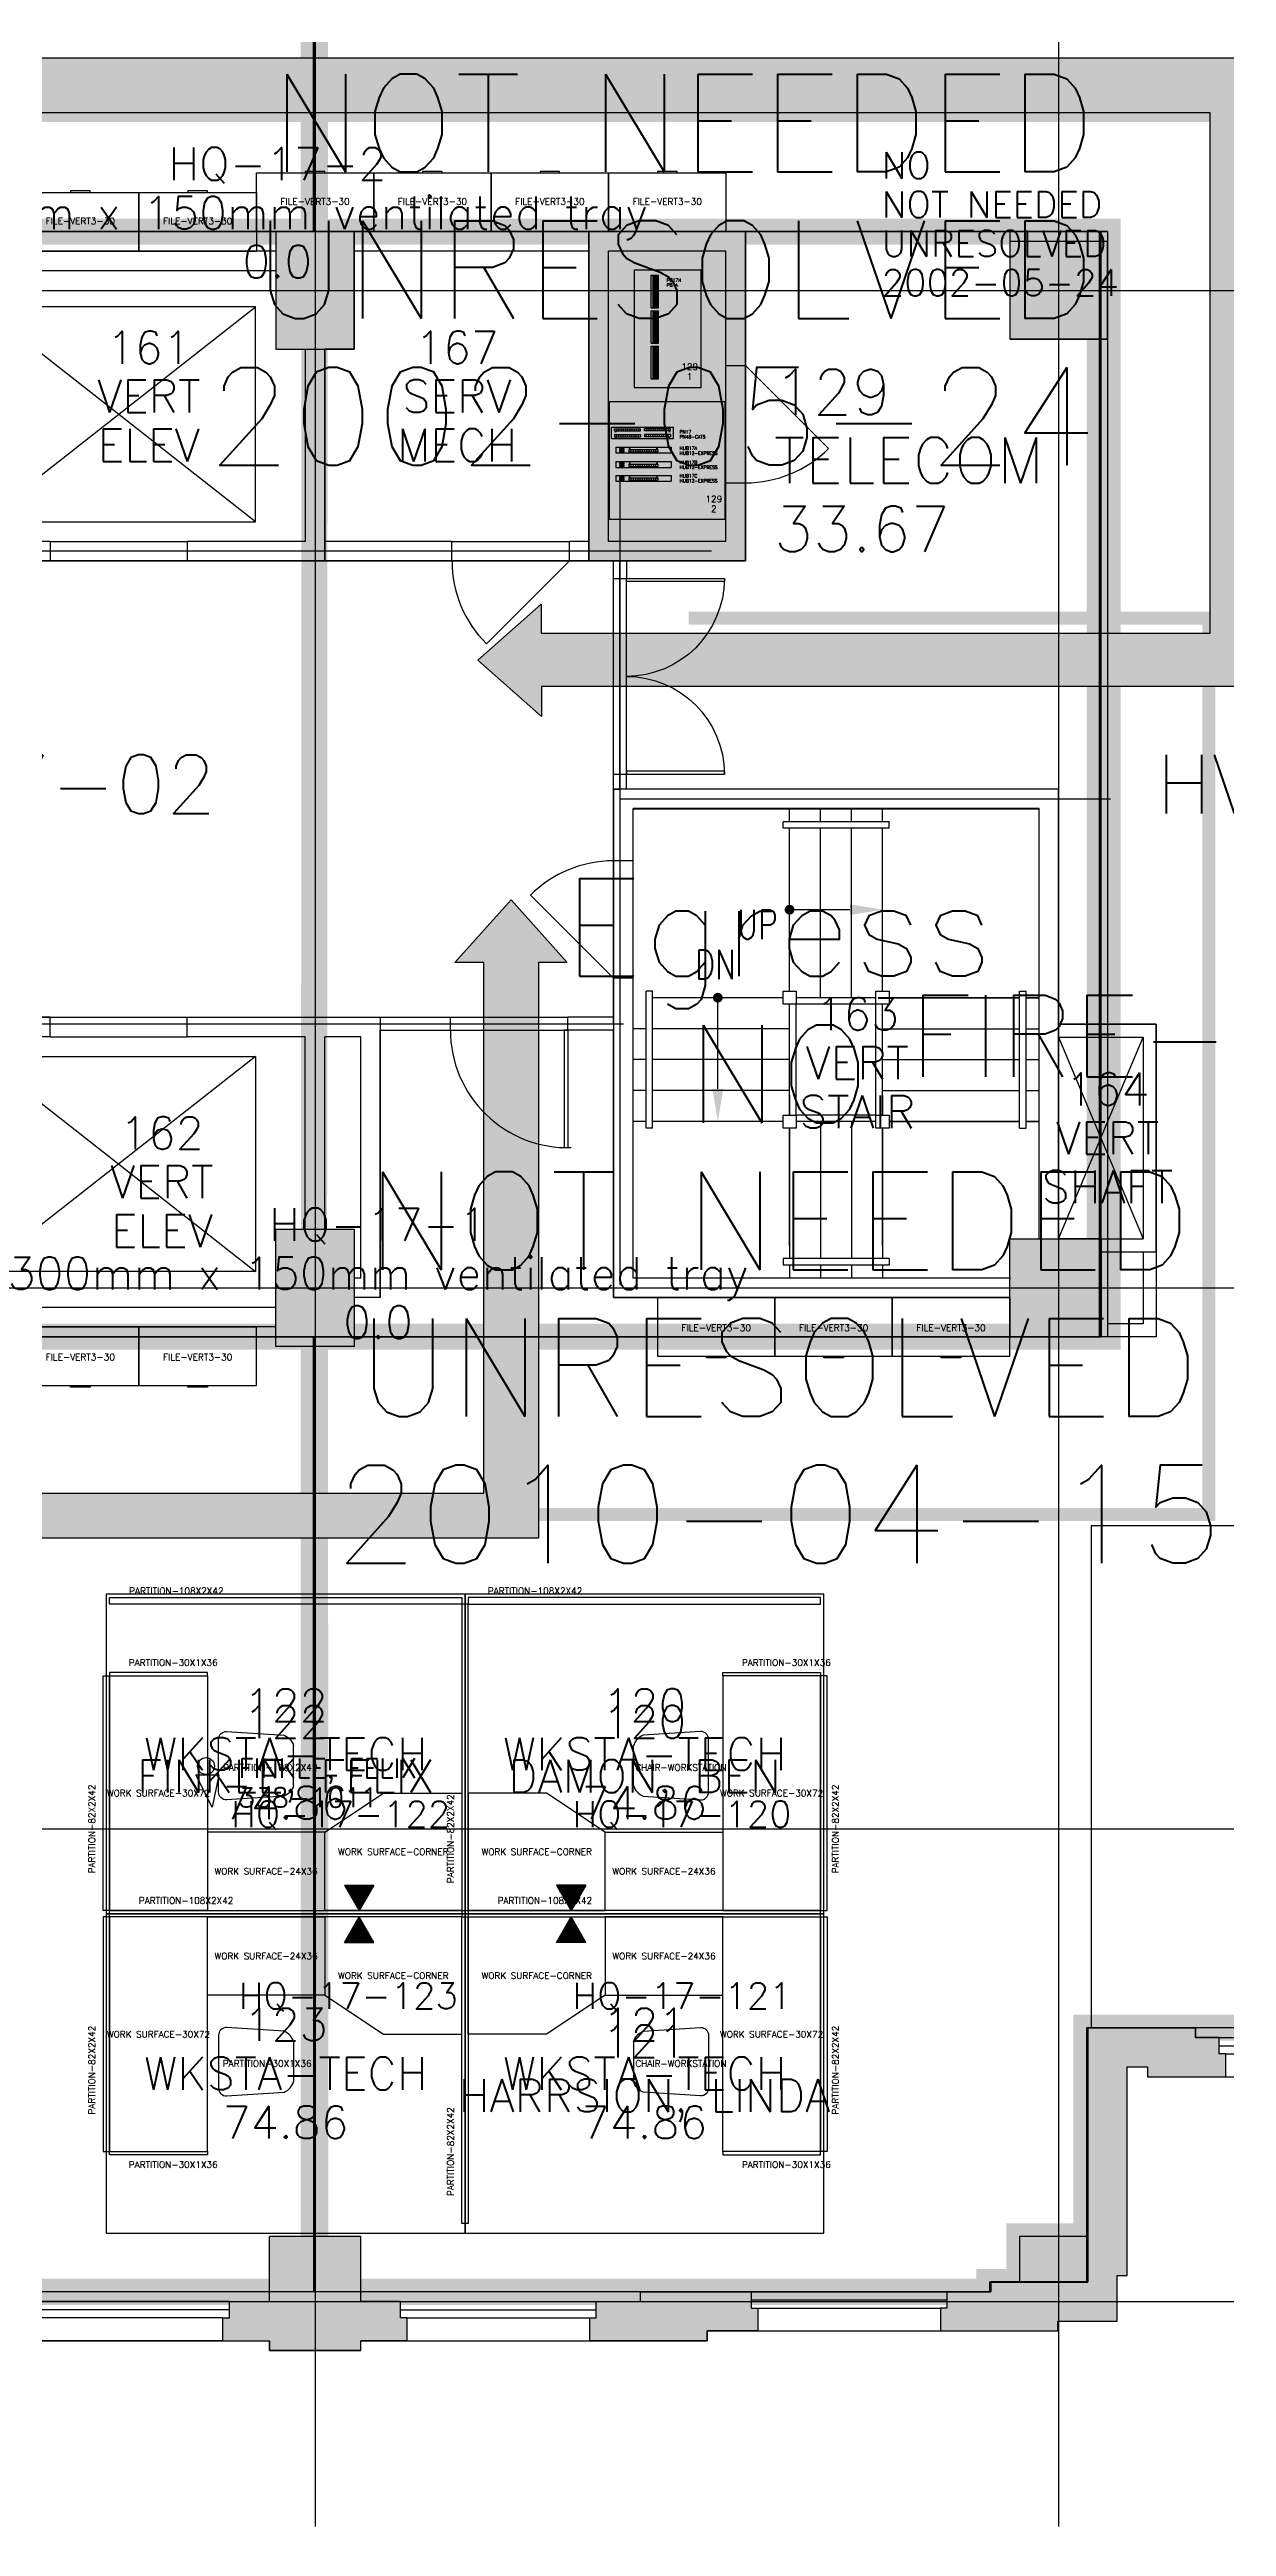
# Model space of a CAD drawing. Extents: x -2660 to 1655, y -1849 to 1203.
# Drawn here: x 674 to 1035, y -312 to 448 of the extents above; entities that cross this region are included whole.
import ezdxf
from ezdxf.enums import TextEntityAlignment as Align

# ---------------------------------------------------------------- set-up
doc = ezdxf.new("R2010")
doc.units = 0
doc.header["$LTSCALE"] = 120
doc.header["$MEASUREMENT"] = 0
doc.layers.get('0').update_dxf_attribs({"linetype": 'CONTINUOUS'})
doc.layers.add('Deleted', color=1, linetype='CONTINUOUS')
doc.layers.add('PL', color=82, linetype='CONTINUOUS')
doc.styles.add('ASSETTEXT', font='simplex.shx')
doc.styles.get("Standard").update_dxf_attribs({"font": 'simplex.shx'})

# ---------------------------------------------------------------- blocks, each defined once
blk = doc.blocks.new('ELEV')
for p, q in [((42, -6), (-42, -72)), ((-42, -6), (42, -72))]:
    blk.add_line(p, q)
blk.add_lwpolyline([(-42, -72), (-42, -6), (42, -6), (42, -72)], close=True)
blk = doc.blocks.new('WNH')
for p, q in [((-2, 5), (58, 5)), ((-2, 2.5), (58, 2.5)), ((0, 0), (56, 0))]:
    blk.add_line(p, q)
at = {"layer": 'PL'}
blk.add_line((0, -7), (56, -7), dxfattribs=at)
blk = doc.blocks.new('90S2')
for p, q in [((-0.5, 0), (-0.5, 1)), ((-0.46875, 0), (-0.46875, 0.998045)), ((-0.5, 0), (-0.46875, 0)), ((-0.46875, 0), (-0.46875, 0))]:
    blk.add_line(p, q)
blk.add_arc((-0.5, 0), 1, 0, 91.706985)
blk = doc.blocks.new('DR-DOUB')
for p, q in [((0, 0.5), (0.015625, 0.5)), ((0, 0), (0, 0.5)), ((0.015625, 0.5), (0.015625, 0)), ((1, 0.5), (0.984375, 0.5)), ((0.984375, 0.5), (0.984375, 0)), ((1, 0), (1, 0.5)), ((0.015625, 0), (0, 0)), ((0.984375, 0), (1, 0))]:
    blk.add_line(p, q)
for centre, start, end in [((0, 0), 0, 90), ((1, 0), 90, 180)]:
    blk.add_arc(centre, 0.5, start, end)
blk = doc.blocks.new('CWSURF')
blk.add_lwpolyline([(24, 36), (0, 36), (0, 0), (42, 0), (42, 24)], close=True)
blk = doc.blocks.new('FILE')
for p, q in [((0, 18), (36, 18)), ((0, 0), (0, 18)), ((15, 18.5), (15, 18)), ((21, 18.5), (15, 18.5)), ((21, 18), (21, 18.5)), ((36, 18), (36, 0)), ((0, 0), (36, 0))]:
    blk.add_line(p, q)
blk = doc.blocks.new('CHAIR')
blk.add_lwpolyline([(-6.087272, 11.499599, 0.234283), (-9.327464, 8.599554), (-10.501149, -9.063947, 0.418572), (-8.101414, -11.4996), (8.101414, -11.4996, 0.418572), (10.501149, -9.063947), (9.327464, 8.599554, 0.234283), (6.087272, 11.499599, 0.234283)], format="xyb")
blk.add_lwpolyline([(-6.087273, 11.4996), (6.087273, 11.4996)])
blk = doc.blocks.new('UNIT')
blk.add_lwpolyline([(0, 0), (1, 0), (1, 1), (0, 1)], close=True)
blk = doc.blocks.new('WSURF')
for p, q in [((0, 1), (0, 0)), ((1, 1), (0, 1)), ((1, 0), (1, 1)), ((0, 0), (1, 0))]:
    blk.add_line(p, q)
blk = doc.blocks.new('PART')
for p, q in [((1, 2), (0, 2)), ((0, 2), (0, 0)), ((1, 0), (1, 2)), ((0, 0), (1, 0))]:
    blk.add_line(p, q)
blk = doc.blocks.new('PERSON')
blk.add_lwpolyline([(-8, 0), (-13, 10), (-6, 10), (-8, 0)])
blk.add_circle((-9.918655, 12.655), 2.586836)
blk = doc.blocks.new('OUTLETW')
for p, q in [((7.79, 4.5), (0, 0)), ((7.79, -4.5), (0, 0)), ((0.19, 0.11), (7.79, 0.11)), ((0.57, 0.33), (7.79, 0.33)), ((0.95, 0.55), (7.79, 0.55)), ((1.33, 0.77), (7.79, 0.77)), ((1.72, 0.99), (7.79, 0.99)), ((2.1, 1.21), (7.79, 1.21)), ((2.48, 1.43), (7.79, 1.43)), ((2.86, 1.65), (7.79, 1.65)), ((3.24, 1.87), (7.79, 1.87)), ((3.62, 2.09), (7.79, 2.09)), ((4, 2.31), (7.79, 2.31)), ((4.38, 2.53), (7.79, 2.53)), ((4.76, 2.75), (7.79, 2.75)), ((5.15, 2.97), (7.79, 2.97)), ((5.53, 3.19), (7.79, 3.19)), ((5.91, 3.41), (7.79, 3.41)), ((6.29, 3.63), (7.79, 3.63)), ((6.67, 3.85), (7.79, 3.85)), ((7.05, 4.07), (7.79, 4.07)), ((7.43, 4.29), (7.79, 4.29)), ((7.79, -4.5), (7.79, 4.5)), ((0.19, -0.11), (7.79, -0.11)), ((0.57, -0.33), (7.79, -0.33)), ((0.95, -0.55), (7.79, -0.55)), ((1.33, -0.77), (7.79, -0.77)), ((1.72, -0.99), (7.79, -0.99)), ((2.1, -1.21), (7.79, -1.21)), ((2.48, -1.43), (7.79, -1.43)), ((2.86, -1.65), (7.79, -1.65)), ((3.24, -1.87), (7.79, -1.87)), ((3.62, -2.09), (7.79, -2.09)), ((4, -2.31), (7.79, -2.31)), ((4.38, -2.53), (7.79, -2.53)), ((4.76, -2.75), (7.79, -2.75)), ((5.15, -2.97), (7.79, -2.97)), ((5.53, -3.19), (7.79, -3.19)), ((5.91, -3.41), (7.79, -3.41)), ((6.29, -3.63), (7.79, -3.63)), ((6.67, -3.85), (7.79, -3.85)), ((7.05, -4.07), (7.79, -4.07)), ((7.43, -4.29), (7.79, -4.29))]:
    blk.add_line(p, q)
blk = doc.blocks.new('PB3X50')
for p, q in [((0, 21.73), (0, 31.73)), ((0, 31.73), (2.25, 31.73)), ((0.35, 31.33), (1.9, 31.33)), ((0.35, 30.93), (1.9, 30.93)), ((0.35, 30.53), (1.9, 30.53)), ((2.25, 21.73), (2.25, 31.73)), ((0.35, 30.13), (1.9, 30.13)), ((0.35, 29.73), (1.9, 29.73)), ((0.35, 29.33), (1.9, 29.33)), ((0.35, 28.93), (1.9, 28.93)), ((0.35, 28.53), (1.9, 28.53)), ((0.35, 28.13), (1.9, 28.13)), ((0.35, 27.73), (1.9, 27.73)), ((0.35, 27.33), (1.9, 27.33)), ((0.35, 26.93), (1.9, 26.93)), ((0.35, 26.53), (1.9, 26.53)), ((0.35, 26.13), (1.9, 26.13)), ((0.35, 25.73), (1.9, 25.73)), ((0.35, 25.33), (1.9, 25.33)), ((0.35, 24.93), (1.9, 24.93)), ((0.35, 24.53), (1.9, 24.53)), ((0.35, 24.13), (1.9, 24.13)), ((0.35, 23.73), (1.9, 23.73)), ((0.35, 23.33), (1.9, 23.33)), ((0.35, 22.93), (1.9, 22.93)), ((0, 21.73), (2.25, 21.73)), ((0, 20.86), (2.25, 20.86)), ((0, 10.86), (0, 20.86)), ((0.35, 22.53), (1.9, 22.53)), ((0.35, 22.13), (1.9, 22.13)), ((0.35, 20.46), (1.9, 20.46)), ((0.35, 20.06), (1.9, 20.06)), ((0.35, 19.66), (1.9, 19.66)), ((0.35, 19.26), (1.9, 19.26)), ((0.35, 18.86), (1.9, 18.86)), ((0.35, 18.46), (1.9, 18.46)), ((0.35, 18.06), (1.9, 18.06)), ((0.35, 17.66), (1.9, 17.66)), ((0.35, 17.26), (1.9, 17.26)), ((0.35, 16.86), (1.9, 16.86)), ((0.35, 16.46), (1.9, 16.46)), ((0.35, 16.06), (1.9, 16.06)), ((0.35, 15.66), (1.9, 15.66)), ((0.35, 15.26), (1.9, 15.26)), ((2.25, 10.86), (2.25, 20.86)), ((0, 10.86), (2.25, 10.86)), ((0, 0), (0, 10)), ((0, 10), (2.25, 10)), ((0.35, 14.86), (1.9, 14.86)), ((0.35, 14.46), (1.9, 14.46)), ((0.35, 14.06), (1.9, 14.06)), ((0.35, 13.66), (1.9, 13.66)), ((0.35, 13.26), (1.9, 13.26)), ((0.35, 12.86), (1.9, 12.86)), ((0.35, 12.46), (1.9, 12.46)), ((0.35, 12.06), (1.9, 12.06)), ((0.35, 11.66), (1.9, 11.66)), ((0.35, 11.26), (1.9, 11.26)), ((0.35, 9.6), (1.9, 9.6)), ((0.35, 9.2), (1.9, 9.2)), ((0.35, 8.8), (1.9, 8.8)), ((0.35, 8.4), (1.9, 8.4)), ((0.35, 8), (1.9, 8)), ((0.35, 7.6), (1.9, 7.6)), ((2.25, 0), (2.25, 10)), ((0, 0), (2.25, 0)), ((0.35, 7.2), (1.9, 7.2)), ((0.35, 6.8), (1.9, 6.8)), ((0.35, 6.4), (1.9, 6.4)), ((0.35, 6), (1.9, 6)), ((0.35, 5.6), (1.9, 5.6)), ((0.35, 5.2), (1.9, 5.2)), ((0.35, 4.8), (1.9, 4.8)), ((0.35, 4.4), (1.9, 4.4)), ((0.35, 4), (1.9, 4)), ((0.35, 3.6), (1.9, 3.6)), ((0.35, 3.2), (1.9, 3.2)), ((0.35, 2.8), (1.9, 2.8)), ((0.35, 2.4), (1.9, 2.4)), ((0.35, 2), (1.9, 2)), ((0.35, 1.6), (1.9, 1.6)), ((0.35, 1.2), (1.9, 1.2)), ((0.35, 0.8), (1.9, 0.8)), ((0.35, 0.4), (1.9, 0.4))]:
    blk.add_line(p, q)
blk = doc.blocks.new('HUB12')
for p, q in [((0, 1.8), (17, 1.8)), ((0, 1.8), (0, 0)), ((0, 0), (17, 0)), ((4, 1.03), (12.94, 1.03)), ((4, 1.03), (4, 0.34)), ((4, 0.34), (12.94, 0.34)), ((4.69, 1.03), (4.69, 0.34)), ((5.37, 1.03), (5.37, 0.34)), ((6.06, 1.03), (6.06, 0.34)), ((6.75, 1.03), (6.75, 0.34)), ((7.44, 1.03), (7.44, 0.34)), ((8.12, 1.03), (8.12, 0.34)), ((8.81, 1.03), (8.81, 0.34)), ((9.5, 1.03), (9.5, 0.34)), ((10.19, 1.03), (10.19, 0.34)), ((10.88, 1.03), (10.88, 0.34)), ((11.56, 1.03), (11.56, 0.34)), ((12.25, 1.03), (12.25, 0.34)), ((12.94, 1.03), (12.94, 0.34)), ((17, 1.8), (17, 0))]:
    blk.add_line(p, q)
for points in [[(1.16, 1.3), (1.16, 0.99), (2.57, 0.99), (2.57, 1.3)], [(1.16, 0.65), (1.16, 0.34), (2.57, 0.34), (2.57, 0.65)]]:
    blk.add_lwpolyline(points, close=True)
for s, p in [('01', (4.36, 1.3)), ('12', (12.61, 1.3))]:
    blk.add_text(s, height=0.25).set_placement(p, align=Align.MIDDLE)
blk = doc.blocks.new('PN48')
for p, q in [((0, 3.5), (19, 3.5)), ((0, 0), (0, 3.5)), ((0, 0), (19, 0)), ((0.93, 3), (8.93, 3)), ((0.93, 2.33), (0.93, 3)), ((0.93, 2.33), (8.93, 2.33)), ((0.93, 1.23), (8.93, 1.23)), ((0.93, 1.23), (0.93, 0.57)), ((0.93, 0.57), (8.93, 0.57)), ((1.59, 3), (1.59, 2.33)), ((1.59, 0.57), (1.59, 1.23)), ((2.26, 3), (2.26, 2.33)), ((2.26, 0.57), (2.26, 1.23)), ((2.93, 3), (2.93, 2.33)), ((2.93, 0.57), (2.93, 1.23)), ((3.59, 3), (3.59, 2.33)), ((3.59, 0.57), (3.59, 1.23)), ((4.26, 3), (4.26, 2.33)), ((4.26, 0.57), (4.26, 1.23)), ((4.93, 3), (4.93, 2.33)), ((4.93, 0.57), (4.93, 1.23)), ((5.59, 3), (5.59, 2.33)), ((5.59, 0.57), (5.59, 1.23)), ((6.26, 3), (6.26, 2.33)), ((6.26, 0.57), (6.26, 1.23)), ((6.93, 3), (6.93, 2.33)), ((6.93, 0.57), (6.93, 1.23)), ((7.59, 3), (7.59, 2.33)), ((7.59, 0.57), (7.59, 1.23)), ((8.26, 3), (8.26, 2.33)), ((8.26, 0.57), (8.26, 1.23)), ((8.93, 2.33), (8.93, 3)), ((8.93, 1.23), (8.93, 0.57)), ((10.07, 2.33), (10.07, 3)), ((18.07, 3), (10.07, 3)), ((18.07, 2.33), (10.07, 2.33)), ((10.07, 1.23), (10.07, 0.57)), ((18.07, 1.23), (10.07, 1.23)), ((18.07, 0.57), (10.07, 0.57)), ((10.74, 3), (10.74, 2.33)), ((10.74, 0.57), (10.74, 1.23)), ((11.41, 3), (11.41, 2.33)), ((11.41, 0.57), (11.41, 1.23)), ((12.07, 3), (12.07, 2.33)), ((12.07, 0.57), (12.07, 1.23)), ((12.74, 3), (12.74, 2.33)), ((12.74, 0.57), (12.74, 1.23)), ((13.41, 3), (13.41, 2.33)), ((13.41, 0.57), (13.41, 1.23)), ((14.07, 3), (14.07, 2.33)), ((14.07, 0.57), (14.07, 1.23)), ((14.74, 3), (14.74, 2.33)), ((14.74, 0.57), (14.74, 1.23)), ((15.41, 3), (15.41, 2.33)), ((15.41, 0.57), (15.41, 1.23)), ((16.07, 3), (16.07, 2.33)), ((16.07, 0.57), (16.07, 1.23)), ((16.74, 3), (16.74, 2.33)), ((16.74, 0.57), (16.74, 1.23)), ((17.41, 3), (17.41, 2.33)), ((17.41, 0.57), (17.41, 1.23)), ((18.07, 2.33), (18.07, 3)), ((18.07, 1.23), (18.07, 0.57)), ((19, 0), (19, 3.5))]:
    blk.add_line(p, q)
for s, p in [('01', (1.26, 2.07)), ('25', (1.26, 0.3)), ('24', (17.74, 2.07)), ('48', (17.74, 0.3))]:
    blk.add_text(s, height=0.25).set_placement(p, align=Align.MIDDLE)

msp = doc.modelspace()

# ---------------------------------------------------------------- hatches: boundary and pattern name
at = {"layer": 'Deleted'}
for points in [[(238.62, 342.46), (221.94, 362.29), (229.99, 362.29), (229.99, 445.35), (1047.68, 445.35), (1047.68, 252.46), (824.85, 252.46), (824.85, 243.26), (805.41, 260.53), (824.83, 277.69), (824.83, 268.84), (1029.92, 268.84), (1029.92, 428.39), (247.21, 428.39), (247.21, 362.22), (255.74, 362.22)], [(238.62, 342.46), (221.94, 362.29), (229.99, 362.29), (229.99, 445.35), (1047.68, 445.35), (1047.68, 252.46), (824.85, 252.46), (824.85, 243.26), (805.41, 260.53), (824.83, 277.69), (824.83, 268.84), (1029.92, 268.84), (1029.92, 428.39), (247.21, 428.39), (247.21, 362.22), (255.74, 362.22)], [(767.45, 391.98), (743.45, 391.98), (743.45, 355.98), (767.45, 355.98)], [(839.45, 391.98), (839.45, 290.98), (887.45, 290.98), (887.45, 391.98)], [(998.45, 391.98), (998.45, 358.98), (968.45, 358.98), (968.45, 391.98)], [(238.64, 333.57), (255.82, 314.21), (247.11, 314.21), (247.11, 4.95), (807.16, 4.95), (807.16, 167.77), (798.27, 167.77), (815.54, 187.04), (832.79, 167.77), (823.94, 167.77), (823.94, -8.8), (230.19, -8.8), (230.19, 314.15), (221.47, 314.15)], [(238.64, 333.57), (255.82, 314.21), (247.11, 314.21), (247.11, 4.95), (807.16, 4.95), (807.16, 167.77), (798.27, 167.77), (815.54, 187.04), (832.79, 167.77), (823.94, 167.77), (823.94, -8.8), (230.19, -8.8), (230.19, 314.15), (221.47, 314.15)], [(743.45, 85.98), (767.45, 85.98), (767.45, 49.98), (743.45, 49.98)], [(968.45, 82.98), (996.45, 82.98), (996.45, 52.98), (968.45, 52.98)]]:
    msp.add_hatch(color=256, dxfattribs=at).paths.add_polyline_path(points)
h = msp.add_hatch(color=256, dxfattribs=at)
h.paths.add_polyline_path([(1025.45, -159.02), (992.45, -159.02), (992.45, -223.02), (971.45, -223.02), (971.45, -237.02), (962.7, -237.02), (962.7, -240.02), (949.2, -240.02), (949.2, -245.02), (947.2, -245.02), (947.2, -252.02), (983.2, -252.02), (983.2, -249.02), (1001.45, -249.02), (1001.45, -235.02), (1004.45, -235.02), (1004.45, -171.02), (1010.7, -171.02), (1010.7, -174.02), (1034.7, -174.02), (1034.7, -167.02), (1032.7, -167.02), (1032.7, -162.02), (1025.45, -162.02)])
h.paths.add_polyline_path([(875.7, -255.02), (839.7, -255.02), (839.7, -248.02), (841.7, -248.02), (841.7, -243.02), (855.2, -243.02), (855.2, -240.02), (889.2, -240.02), (889.2, -245.02), (891.2, -245.02), (891.2, -252.02), (875.7, -252.02)])
h = msp.add_hatch(color=256, dxfattribs=at)
h.paths.add_polyline_path([(655.7, -243.02), (655.7, -240.02), (621.7, -240.02), (621.7, -245.02), (619.7, -245.02), (619.7, -252.02), (635.2, -252.02), (635.2, -255.02), (671.2, -255.02), (671.2, -248.02), (669.2, -248.02), (669.2, -243.02)])
h.paths.add_polyline_path([(769.45, -243.02), (769.45, -223.02), (741.45, -223.02), (741.45, -243.02), (729.2, -243.02), (729.2, -248.02), (727.2, -248.02), (727.2, -255.02), (741.45, -255.02), (741.45, -258.02), (769.45, -258.02), (769.45, -255.02), (783.7, -255.02), (783.7, -248.02), (781.7, -248.02), (781.7, -243.02)])

# ---------------------------------------------------------------- linework, layer by layer
for p, q in [((755.45, 744), (755.45, -312)), ((755.45, 744), (755.45, -312)), ((983.45, 744), (983.45, -312)), ((767.45, 391.98), (743.45, 391.98)), ((743.45, 391.98), (743.45, 385.98)), ((743.45, 391.98), (743.45, 355.98)), ((767.45, 391.98), (743.45, 391.98)), ((887.45, 391.98), (767.45, 391.98)), ((767.45, 355.98), (767.45, 391.98)), ((887.45, 350.84), (887.45, 391.98)), ((998.45, 391.98), (968.45, 391.98)), ((968.45, 391.98), (968.45, 358.98)), ((998.45, 388.98), (968.45, 388.98)), ((968.45, 388.98), (968.45, 358.98)), ((998.45, 391.98), (998.45, 358.98)), ((998.45, 358.98), (998.45, 388.98)), ((743.45, 379.98), (539.45, 379.98)), ((743.45, 385.98), (593.45, 385.98)), ((743.45, 379.98), (743.45, 355.98)), ((839.45, 385.98), (767.45, 385.98)), ((767.45, 355.98), (767.45, 385.98)), ((839.45, 296.98), (839.45, 385.98)), ((845.45, 296.98), (845.45, 385.98)), ((881.45, 385.98), (845.45, 385.98)), ((881.45, 350.84), (881.45, 385.98)), ((-47.89, 373.98), (1566.19, 373.98)), ((968.45, 358.98), (998.45, 358.98)), ((998.45, 358.98), (968.45, 358.98)), ((743.45, 355.98), (752.45, 355.98)), ((743.45, 355.98), (767.45, 355.98)), ((752.45, 355.98), (752.45, 296.98)), ((758.45, 355.98), (758.45, 296.98)), ((758.45, 355.98), (767.45, 355.98)), ((887.45, 350.84), (881.45, 350.84)), ((881.45, 314.84), (881.45, 350.6)), ((887.45, 314.84), (887.45, 350.84)), ((912.92, 325.47), (887.47, 350.93)), ((849, 69), (849, 317)), ((881.45, 296.98), (881.45, 314.84)), ((887.45, 314.84), (881.45, 314.84)), ((887.45, 290.98), (887.45, 314.84)), ((674.2, 296.98), (608.7, 296.98)), ((674.2, 296.98), (674.2, 290.98)), ((674.2, 296.98), (716.2, 296.98)), ((752.45, 296.98), (716.2, 296.98)), ((716.2, 296.98), (716.2, 290.98)), ((797.45, 296.98), (758.45, 296.98)), ((797.4, 290.94), (797.4, 296.98)), ((797.4, 296.98), (833.45, 296.98)), ((833.45, 290.94), (833.45, 296.98)), ((839.45, 296.98), (833.45, 296.98)), ((881.45, 296.98), (845.45, 296.98)), ((877, 294), (299.45, 294)), ((674.2, 290.98), (608.7, 290.98)), ((674.2, 290.98), (716.2, 290.98)), ((797.45, 290.98), (716.2, 290.98)), ((797.4, 290.98), (833.45, 290.98)), ((807.99, 265.53), (833.45, 290.98)), ((846.95, 290.98), (833.45, 290.98)), ((846.95, 285.56), (846.95, 290.98)), ((887.45, 290.98), (850.95, 290.98)), ((850.95, 290.98), (850.95, 285.56)), ((846.95, 285.56), (850.95, 285.56)), ((846.95, 225.56), (846.95, 285.56)), ((850.95, 225.56), (850.95, 285.56)), ((846.95, 225.56), (850.95, 225.56)), ((846.95, 198.98), (846.95, 225.56)), ((846.95, 198.98), (846.95, 220.98)), ((850.95, 220.98), (850.95, 225.56)), ((983.45, 220.98), (850.95, 220.98)), ((983.45, 148.9), (983.45, 220.98)), ((849, 218), (999.37, 218)), ((977.45, 214.98), (852.95, 214.98)), ((852.95, 198.98), (852.95, 214.98)), ((852.99, 214.93), (977.34, 214.93)), ((852.99, 198.98), (852.99, 214.93)), ((900.95, 210.98), (900.95, 214.98)), ((910.45, 210.98), (910.45, 214.98)), ((919.95, 210.98), (919.95, 214.98)), ((929.45, 210.98), (929.45, 214.98)), ((977.34, 214.93), (977.34, 82.94)), ((977.45, 82.98), (977.45, 214.98)), ((931.45, 210.98), (898.95, 210.98)), ((898.95, 208.98), (898.95, 210.98)), ((931.45, 208.98), (898.95, 208.98)), ((900.95, 158.98), (900.95, 208.98)), ((910.45, 156.98), (910.45, 208.98)), ((919.95, 156.98), (919.95, 208.98)), ((929.45, 158.98), (929.45, 208.98)), ((931.45, 208.98), (931.45, 210.98)), ((852.95, 198.98), (846.95, 198.98)), ((846.95, 162.98), (846.95, 198.98)), ((852.95, 162.98), (852.95, 198.98)), ((821.49, 188.44), (846.95, 162.98)), ((919.45, 183.98), (900.95, 183.98)), ((852.95, 162.98), (846.95, 162.98)), ((846.95, 150.98), (846.95, 162.98)), ((852.95, 70.98), (852.95, 162.98)), ((852.99, 71.25), (852.99, 162.98)), ((856.95, 116.98), (856.95, 158.98)), ((858.95, 158.98), (856.95, 158.98)), ((858.95, 116.98), (858.95, 158.98)), ((898.95, 156.98), (858.95, 156.98)), ((878.95, 128.98), (878.95, 156.98)), ((900.95, 120.98), (900.95, 154.98)), ((927.45, 156.98), (902.95, 156.98)), ((927.45, 154.98), (902.95, 154.98)), ((902.95, 120.98), (902.95, 154.98)), ((927.45, 120.98), (927.45, 154.98)), ((929.45, 120.98), (929.45, 154.98)), ((971.45, 156.98), (931.45, 156.98)), ((931.45, 156.98), (971.45, 156.98)), ((971.45, 116.98), (971.45, 158.98)), ((971.45, 158.98), (973.45, 158.98)), ((973.45, 116.98), (973.45, 158.98)), ((977.45, 156.98), (973.45, 156.98)), ((973.45, 156.98), (977.45, 156.98)), ((299.45, 149), (850, 149)), ((674.2, 150.98), (608.7, 150.98)), ((674.2, 144.98), (608.7, 144.98)), ((674.2, 144.98), (674.2, 150.98)), ((674.2, 150.98), (716.2, 150.98)), ((674.2, 144.98), (716.2, 144.98)), ((716.2, 144.98), (716.2, 150.98)), ((716.2, 150.98), (796.95, 150.98)), ((752.45, 144.98), (716.2, 144.98)), ((752.45, 85.98), (752.45, 144.98)), ((758.45, 85.98), (758.45, 144.98)), ((769.45, 144.98), (758.45, 144.98)), ((769.45, 70.98), (769.45, 144.98)), ((775.45, 64.98), (775.45, 146.98)), ((775.45, 146.98), (796.95, 146.98)), ((796.95, 146.98), (796.95, 150.98)), ((796.95, 150.98), (832.95, 150.98)), ((796.95, 146.98), (832.95, 146.98)), ((846.95, 150.98), (832.95, 150.98)), ((832.95, 146.98), (832.95, 150.98)), ((846.95, 146.98), (832.95, 146.98)), ((846.95, 64.98), (846.95, 146.98)), ((856.95, 147.48), (852.95, 147.48)), ((900.95, 147.48), (858.95, 147.48)), ((929.45, 147.48), (971.45, 147.48)), ((973.45, 147.48), (977.45, 147.48)), ((983.45, 148.9), (1013.4, 148.9)), ((983.45, 144.9), (1009.4, 82.98)), ((983.45, 82.98), (1009.4, 144.9)), ((983.45, 82.98), (983.45, 144.9)), ((983.45, 144.9), (1009.4, 144.9)), ((1009.4, 144.9), (1009.4, 82.98)), ((1013.4, 148.9), (1013.4, 52.98)), ((856.95, 137.98), (852.95, 137.98)), ((900.95, 137.98), (858.95, 137.98)), ((929.45, 137.98), (971.45, 137.98)), ((973.45, 137.98), (977.45, 137.98)), ((856.95, 128.48), (852.95, 128.48)), ((900.95, 128.48), (858.95, 128.48)), ((900.95, 126.98), (900.95, 120.98)), ((900.95, 120.98), (900.95, 126.98)), ((929.45, 128.48), (971.45, 128.48)), ((929.45, 126.98), (929.45, 120.98)), ((929.45, 120.98), (929.45, 126.98)), ((973.45, 128.48), (977.45, 128.48)), ((856.95, 118.98), (852.95, 118.98)), ((858.95, 116.98), (856.95, 116.98)), ((898.95, 118.98), (858.95, 118.98)), ((900.95, 116.98), (900.95, 76.98)), ((900.95, 80.98), (900.95, 116.98)), ((927.45, 120.98), (902.95, 120.98)), ((927.45, 118.98), (902.95, 118.98)), ((910.45, 118.98), (910.45, 76.98)), ((919.95, 118.98), (919.95, 76.98)), ((929.45, 116.98), (929.45, 76.98)), ((929.45, 80.98), (929.45, 116.98)), ((971.45, 118.98), (931.45, 118.98)), ((931.45, 118.98), (971.45, 118.98)), ((971.45, 116.98), (973.45, 116.98)), ((977.45, 118.98), (973.45, 118.98)), ((973.45, 118.98), (977.45, 118.98)), ((743.45, 49.98), (743.45, 85.98)), ((743.45, 85.98), (752.45, 85.98)), ((743.45, 49.98), (743.45, 85.98)), ((743.45, 85.98), (767.45, 85.98)), ((758.45, 85.98), (767.45, 85.98)), ((767.45, 85.98), (767.45, 70.98)), ((767.45, 85.98), (767.45, 49.98)), ((931.45, 76.98), (898.95, 76.98)), ((898.95, 76.98), (898.95, 74.98)), ((931.45, 76.98), (931.45, 74.98)), ((968.45, 70.98), (968.45, 82.98)), ((968.45, 82.98), (977.45, 82.98)), ((968.45, 52.98), (968.45, 82.98)), ((968.45, 82.98), (996.45, 82.98)), ((983.45, 82.98), (998.45, 82.98)), ((996.45, 82.98), (996.45, 52.98)), ((998.45, 82.98), (1009.4, 82.98)), ((998.45, 78.98), (1009.4, 78.98)), ((998.45, 78.98), (998.45, 56.98)), ((1009.4, 78.98), (1009.4, 56.98)), ((769.45, 70.98), (767.45, 70.98)), ((968.45, 70.98), (852.95, 70.98)), ((968.68, 70.92), (853.13, 70.92)), ((931.45, 74.98), (898.95, 74.98)), ((900.95, 74.98), (900.95, 70.98)), ((910.45, 74.98), (910.45, 70.98)), ((919.95, 74.98), (919.95, 70.98)), ((929.45, 74.98), (929.45, 70.98)), ((-47.89, 67.98), (1566.19, 67.98)), ((743.45, 61.98), (539.45, 61.98)), ((775.45, 64.98), (767.45, 64.98)), ((767.45, 64.98), (767.45, 49.98)), ((968.45, 64.98), (846.95, 64.98)), ((968.45, 52.98), (968.45, 64.98)), ((743.45, 55.98), (593.45, 55.98)), ((1009.4, 56.98), (998.45, 56.98)), ((767.45, 49.98), (743.45, 49.98)), ((767.45, 49.98), (743.45, 49.98)), ((998.45, 52.98), (968.45, 52.98)), ((996.45, 52.98), (968.45, 52.98)), ((1013.4, 52.98), (998.45, 52.98)), ((-47.89, -98), (1566.19, -98)), ((1025.45, -159.02), (992.45, -159.02)), ((992.45, -159.02), (992.45, -223.02)), ((992.45, -159.02), (992.45, -223.02)), ((1025.45, -159.02), (992.45, -159.02)), ((1025.45, -162.02), (1025.45, -159.02)), ((1025.45, -162.02), (1025.45, -159.02)), ((1032.7, -162.02), (1025.45, -162.02)), ((1032.7, -162.02), (1025.45, -162.02)), ((1032.7, -162.02), (1092.7, -162.02)), ((1032.7, -167.02), (1032.7, -162.02)), ((1032.7, -167.02), (1032.7, -162.02)), ((1034.7, -167.02), (1032.7, -167.02)), ((1034.7, -167.02), (1032.7, -167.02)), ((1034.7, -174.02), (1034.7, -167.02)), ((1034.7, -174.02), (1034.7, -167.02)), ((1004.45, -235.02), (1004.45, -171.02)), ((1004.45, -171.02), (1010.7, -171.02)), ((1004.45, -235.02), (1004.45, -171.02)), ((1004.45, -171.02), (1010.7, -171.02)), ((1010.7, -171.02), (1010.7, -174.02)), ((1010.7, -171.02), (1010.7, -174.02)), ((1010.7, -174.02), (1034.7, -174.02)), ((1010.7, -174.02), (1034.7, -174.02)), ((769.45, -223.02), (741.45, -223.02)), ((741.45, -243.02), (741.45, -223.02)), ((769.45, -223.02), (741.45, -223.02)), ((741.45, -243.02), (741.45, -223.02)), ((769.45, -243.02), (769.45, -223.02)), ((769.45, -243.02), (769.45, -223.02)), ((992.45, -223.02), (971.45, -223.02)), ((971.45, -223.02), (971.45, -237.02)), ((992.45, -223.02), (971.45, -223.02)), ((971.45, -223.02), (971.45, -237.02)), ((1001.45, -249.02), (1001.45, -235.02)), ((1001.45, -235.02), (1004.45, -235.02)), ((1001.45, -249.02), (1001.45, -235.02)), ((1001.45, -235.02), (1004.45, -235.02)), ((-47.89, -243), (1566.19, -243)), ((669.2, -243.02), (729.2, -243.02)), ((729.2, -243.02), (741.45, -243.02)), ((729.2, -248.02), (729.2, -243.02)), ((729.2, -243.02), (741.45, -243.02)), ((729.2, -248.02), (729.2, -243.02)), ((781.7, -243.02), (769.45, -243.02)), ((781.7, -243.02), (769.45, -243.02)), ((781.7, -248.02), (781.7, -243.02)), ((781.7, -243.02), (841.7, -243.02)), ((781.7, -248.02), (781.7, -243.02)), ((841.7, -248.02), (841.7, -243.02)), ((841.7, -243.02), (855.2, -243.02)), ((841.7, -248.02), (841.7, -243.02)), ((841.7, -243.02), (855.2, -243.02)), ((855.2, -243.02), (855.2, -240.02)), ((855.2, -240.02), (889.2, -240.02)), ((855.2, -243.02), (855.2, -240.02)), ((855.2, -240.02), (889.2, -240.02)), ((889.2, -240.02), (949.2, -240.02)), ((889.2, -240.02), (889.2, -245.02)), ((889.2, -240.02), (889.2, -245.02)), ((962.7, -240.02), (949.2, -240.02)), ((949.2, -240.02), (949.2, -245.02)), ((962.7, -240.02), (949.2, -240.02)), ((949.2, -240.02), (949.2, -245.02)), ((971.45, -237.02), (962.7, -237.02)), ((962.7, -237.02), (962.7, -240.02)), ((971.45, -237.02), (962.7, -237.02)), ((962.7, -237.02), (962.7, -240.02)), ((727.2, -248.02), (729.2, -248.02)), ((727.2, -255.02), (727.2, -248.02)), ((727.2, -248.02), (729.2, -248.02)), ((727.2, -255.02), (727.2, -248.02)), ((783.7, -248.02), (781.7, -248.02)), ((783.7, -248.02), (781.7, -248.02)), ((783.7, -255.02), (783.7, -248.02)), ((783.7, -255.02), (783.7, -248.02)), ((839.7, -255.02), (839.7, -248.02)), ((839.7, -248.02), (841.7, -248.02)), ((839.7, -255.02), (839.7, -248.02)), ((839.7, -248.02), (841.7, -248.02)), ((889.2, -245.02), (891.2, -245.02)), ((889.2, -245.02), (891.2, -245.02)), ((891.2, -245.02), (891.2, -252.02)), ((891.2, -245.02), (891.2, -252.02)), ((949.2, -245.02), (947.2, -245.02)), ((947.2, -245.02), (947.2, -252.02)), ((949.2, -245.02), (947.2, -245.02)), ((947.2, -245.02), (947.2, -252.02)), ((983.2, -252.02), (983.2, -249.02)), ((983.2, -249.02), (1001.45, -249.02)), ((983.2, -252.02), (983.2, -249.02)), ((983.2, -249.02), (1001.45, -249.02)), ((727.2, -255.02), (741.45, -255.02)), ((727.2, -255.02), (741.45, -255.02)), ((741.45, -258.02), (741.45, -255.02)), ((741.45, -258.02), (741.45, -255.02)), ((769.45, -258.02), (741.45, -258.02)), ((769.45, -258.02), (741.45, -258.02)), ((783.7, -255.02), (769.45, -255.02)), ((769.45, -258.02), (769.45, -255.02)), ((783.7, -255.02), (769.45, -255.02)), ((769.45, -258.02), (769.45, -255.02)), ((875.7, -255.02), (839.7, -255.02)), ((875.7, -255.02), (839.7, -255.02)), ((891.2, -252.02), (875.7, -252.02)), ((875.7, -252.02), (875.7, -255.02)), ((891.2, -252.02), (875.7, -252.02)), ((875.7, -252.02), (875.7, -255.02)), ((947.2, -252.02), (983.2, -252.02)), ((947.2, -252.02), (983.2, -252.02))]:
    msp.add_line(p, q, dxfattribs=at)
for points, const_width in [([(755, 684.98), (755, 391.98), (287, 391.98), (287, 52.98), (755, 52.98), (755.09, -240.02), (547.75, -240.02), (547.75, -237.02), (539, -237.02), (539, -223.02), (518, -223.02), (518, -169.02), (312, -169.02), (312, -155.02), (290, -155.02), (290, -98.02), (62, -98.02)], 8), ([(755.45, 685), (755.45, 392), (287.45, 392), (287.45, 53), (755.45, 53), (755.53, -240), (548.2, -240), (548.2, -237), (539.45, -237), (539.45, -223), (518.45, -223), (518.45, -169), (312.45, -169), (312.45, -155), (290.45, -155), (290.45, -98), (62.45, -98)], 8), ([(1448.45, 505.98), (1448.45, 385.98), (1426.45, 385.98), (1426.45, 361.98), (1468.44, 361.98), (1468.45, 79.98), (1426.45, 79.98), (1426.45, 55.98), (1448.45, 55.98), (1448.45, -64.02), (1427.45, -64.02), (1427.45, -78.02), (1220.45, -78.02), (1220.45, -145.02), (1199.95, -145.02), (1199.95, -159.02), (992.45, -159.02), (992.45, -223.02), (971.45, -223.02), (971.45, -237.02), (962.7, -237.02), (962.7, -240.02), (755, -240.02), (755.45, 685)], 8), ([(1220, -159.02), (1025, -159.02), (992, -159.02), (992, -237.02), (962.25, -237.02), (962.25, -240.02), (755.09, -240.02), (755, 52.98), (996, 52.98), (996, 391.98), (755, 391.98), (755, 685)], 8), ([(1448.45, 505.98), (1448.45, 385.98), (1426.45, 385.98), (1426.45, 361.98), (1468.44, 361.98), (1468.45, 79.98), (1426.45, 79.98), (1426.45, 55.98), (1448.45, 55.98), (1448.45, -64.02), (1427.45, -64.02), (1427.45, -78.02), (1220.45, -78.02), (1220.45, -145.02), (1199.95, -145.02), (1199.95, -159.02), (992.45, -159.02), (992.45, -223.02), (971.45, -223.02), (971.45, -237.02), (962.7, -237.02), (962.7, -240.02), (755, -240.02), (755.45, 685)], 8), ([(1220.45, -159), (1025.45, -159), (992.45, -159), (992.45, -237), (962.7, -237), (962.7, -240), (755.53, -240), (755.45, 53), (996.45, 53), (996.45, 392), (755.45, 392), (755.45, 685.02)], 8), ([(85.45, -98), (290.45, -98.02), (290.45, -155.02), (312.45, -155.02), (312.45, -169.02), (518.45, -169.02), (518.45, -223.02), (539.45, -223.02), (539.45, -237.02), (548.2, -237.02), (548.2, -240.02), (755, -240.02), (755.45, 664.98)], 8), ([(85.45, -98), (290.45, -98.02), (290.45, -155.02), (312.45, -155.02), (312.45, -169.02), (518.45, -169.02), (518.45, -223.02), (539.45, -223.02), (539.45, -237.02), (548.2, -237.02), (548.2, -240.02), (755, -240.02), (755.45, 664.98)], 8), ([(298.44, 427.62), (1260.97, 427.62), (1260.97, 8.91)], 4), ([(870, 273.45), (1029.54, 273.45), (1029.54, -1.6), (240.59, -1.6)], 4)]:
    msp.add_lwpolyline(points, dxfattribs=dict(at, const_width=const_width))
for points in [[(755, 684.98), (755, 391.98), (287, 391.98), (287, 52.98), (755, 52.98), (755.09, -240.02), (547.75, -240.02), (547.75, -237.02), (539, -237.02), (539, -223.02), (518, -223.02), (518, -169.02), (312, -169.02), (312, -155.02), (290, -155.02), (290, -98.02), (62, -98.02)], [(755.45, 685), (755.45, 392), (287.45, 392), (287.45, 53), (755.45, 53), (755.53, -240), (548.2, -240), (548.2, -237), (539.45, -237), (539.45, -223), (518.45, -223), (518.45, -169), (312.45, -169), (312.45, -155), (290.45, -155), (290.45, -98), (62.45, -98)], [(1220, -159.02), (1025, -159.02), (992, -159.02), (992, -237.02), (962.25, -237.02), (962.25, -240.02), (755.09, -240.02), (755, 52.98), (996, 52.98), (996, 391.98), (755, 391.98), (755, 685)], [(1220.45, -159), (1025.45, -159), (992.45, -159), (992.45, -237), (962.7, -237), (962.7, -240), (755.53, -240), (755.45, 53), (996.45, 53), (996.45, 392), (755.45, 392), (755.45, 685.02)], [(758.45, 290.98), (758.45, 355.98), (767.45, 355.98), (767.45, 391.98), (743.45, 391.98), (743.45, 385.98), (641.45, 385.98), (641.45, 290.98), (758.45, 290.98)], [(641.45, 55.98), (641.45, 150.98), (775.45, 150.98), (775.45, 64.98), (767.45, 64.98), (767.45, 49.98), (743.45, 49.98), (743.45, 55.98), (641.45, 55.98)], [(94.2, -101.02), (259.45, -101.02), (259.45, -98.02), (290.45, -98.02), (290.45, -169.02), (321.2, -169.02), (321.2, -172.02), (486.95, -172.02), (486.95, -169.02), (518.45, -169.02), (518.45, -237.02), (548.2, -237.02), (548.2, -240.02), (655.7, -240.02), (655.7, -243.02), (855.2, -243.02), (855.2, -240.02), (962.7, -240.02), (962.7, -237.02), (992.45, -237.02), (992.45, -159.02), (1025.45, -159.02), (1025.45, -162.02), (1191.2, -162.02)], [(635.2, -255.02), (741.45, -255.02), (741.45, -258.02), (769.45, -258.02), (769.45, -255.02), (875.7, -255.02), (875.7, -252.02), (983.2, -252.02), (983.2, -249.02), (1001.45, -249.02), (1001.45, -235.02), (1004.45, -235.02), (1004.45, -171.02), (1010.7, -171.02), (1010.7, -174.02), (1097.7, -174.02)]]:
    msp.add_lwpolyline(points, dxfattribs=at)
for points in [[(238.62, 342.46), (221.94, 362.29), (229.99, 362.29), (229.99, 445.35), (1047.68, 445.35), (1047.68, 252.46), (824.85, 252.46), (824.85, 243.26), (805.41, 260.53), (824.83, 277.69), (824.83, 268.84), (1029.92, 268.84), (1029.92, 428.39), (247.21, 428.39), (247.21, 362.22), (255.74, 362.22)], [(287, 391.98), (996, 391.98), (996, 52.98), (287, 52.98)], [(289.45, 391.98), (998.45, 391.98), (998.45, 52.98), (289.45, 52.98)], [(839.45, 391.98), (767.45, 391.98), (767.45, 355.98), (758.45, 355.98), (758.45, 290.98), (767.45, 290.98), (839.45, 290.98)], [(839.45, 290.98), (839.45, 391.98), (887.45, 391.98), (887.45, 290.98)], [(839.45, 391.98), (839.45, 290.98), (887.45, 290.98), (887.45, 391.98)], [(853.28, 380.13), (853.28, 344.13), (873.85, 344.13), (873.85, 380.13)], [(848.95, 290.98), (767.45, 290.98), (758.45, 290.98), (296.45, 290.98), (263.45, 290.98), (263.45, 373.98), (215.45, 373.98), (215.45, 310.98), (215.45, 202.98), (215.45, 118.98), (215.45, 67.98), (263.45, 67.98), (263.45, 150.98), (775.45, 150.98), (775.45, 148.98), (846.95, 148.98), (846.95, 220.98), (848.95, 220.98)], [(929.23, 372.34), (929.23, 372.34), (929.23, 372.34), (929.23, 372.34)], [(845.64, 339.8), (845.64, 303.8), (881.2, 303.8), (881.2, 339.8)], [(238.64, 333.57), (255.82, 314.21), (247.11, 314.21), (247.11, 4.95), (807.16, 4.95), (807.16, 167.77), (798.27, 167.77), (815.54, 187.04), (832.79, 167.77), (823.94, 167.77), (823.94, -8.8), (230.19, -8.8), (230.19, 314.15), (221.47, 314.15)], [(983.45, 148.9), (983.45, 220.98), (846.95, 220.98), (846.95, 148.98), (846.95, 64.98), (968.45, 64.98), (968.45, 52.98), (996.45, 52.98), (996.45, 78.98), (996.45, 82.98), (983.45, 82.98)], [(898.95, 154.98), (898.95, 158.98), (902.95, 158.98), (902.95, 154.98)], [(927.45, 154.98), (927.45, 158.98), (931.45, 158.98), (931.45, 154.98)], [(1013.4, 148.9), (983.45, 148.9), (983.45, 82.98), (996.45, 82.98), (996.45, 78.98), (1013.4, 78.98)], [(898.95, 116.98), (898.95, 120.98), (902.95, 120.98), (902.95, 116.98)], [(927.45, 116.98), (927.45, 120.98), (931.45, 120.98), (931.45, 116.98)], [(1221.45, -78.02), (1221.45, -5), (993.45, -5), (993.45, -159.02), (1025.45, -159.02), (1025.45, -162.02), (1191.2, -162.02), (1191.2, -159.02), (1220.45, -159.02), (1220.45, -78.02)], [(801.45, -26.02), (691.45, -26.02), (691.45, -124.02), (801.45, -124.02)], [(911.45, -26.02), (801.45, -26.02), (801.45, -124.02), (911.45, -124.02)], [(801.45, -124.02), (691.45, -124.02), (691.45, -222.02), (801.45, -222.02)], [(911.45, -124.02), (801.45, -124.02), (801.45, -222.02), (911.45, -222.02)]]:
    msp.add_lwpolyline(points, close=True, dxfattribs=at)
at = {"layer": 'Deleted', "const_width": 8}
for points in [[(287, 391.98), (996, 391.98), (996, 52.98), (287, 52.98)], [(289.45, 391.98), (998.45, 391.98), (998.45, 52.98), (289.45, 52.98)]]:
    msp.add_lwpolyline(points, close=True, dxfattribs=at)
at = {"layer": 'Deleted', "const_width": 1.5}
for points in [[(900.2, 183.98, 1), (901.7, 183.98, 1)], [(878.2, 156.98, 1), (879.7, 156.98, 1)]]:
    msp.add_lwpolyline(points, format="xyb", close=True, dxfattribs=at)
at = {"layer": 'Deleted', "linetype": 'Continuous'}
for centre, start, end in [((887.47, 350.93), 270, 315), ((833.45, 290.98), 180, 225), ((846.95, 162.98), 90, 135)]:
    msp.add_arc(centre, 36, start, end, dxfattribs=at)
at = {"layer": 'Deleted'}
for points in [[(919.45, 185.65), (919.45, 182.32), (929.45, 183.98)], [(880.62, 128.98), (877.28, 128.98), (878.95, 118.98)]]:
    msp.add_solid(points, dxfattribs=at)

# ---------------------------------------------------------------- block references
for name, p in [('FILE', (737.45, 391.98)), ('FILE', (773.45, 391.98)), ('FILE', (809.45, 391.98)), ('FILE', (845.45, 391.98)), ('FILE', (665.45, 385.98)), ('FILE', (701.45, 385.98)), ('PB3X50', (858.56, 346.88)), ('PN48', (846.36, 328.52)), ('HUB12', (847.64, 324.1)), ('HUB12', (847.64, 319.63)), ('HUB12', (847.64, 315.39)), ('ELEV', (695.2, 144.98)), ('PERSON', (731.94, -91.38)), ('CWSURF', (802.45, -123.02)), ('WNH', (1034.7, -167.02)), ('WNH', (783.7, -248.02)), ('WNH', (891.2, -245.02))]:
    msp.add_blockref(name, p, dxfattribs=at)
at = {"layer": 'Deleted', "xscale": -1}
for name, p, rotation in [('ELEV', (695.2, 296.95), 180), ('FILE', (860.45, 64.98), 180), ('FILE', (896.45, 64.98), 180), ('FILE', (932.45, 64.98), 180), ('FILE', (665.45, 55.98), 180), ('FILE', (701.45, 55.98), 180), ('CHAIR', (737.39, -78.61), 270), ('OUTLETW', (768.96, -123.02), 270), ('CWSURF', (802.45, -125.02), 180), ('OUTLETW', (833.94, -125.02), 90), ('CHAIR', (864.61, -169.42), 90)]:
    msp.add_blockref(name, p, dxfattribs=dict(at, rotation=rotation))
at = {"layer": 'Deleted', "xscale": 60, "yscale": -60, "rotation": 90}
msp.add_blockref('DR-DOUB', (850.95, 225.56), dxfattribs=at)
at = {"layer": 'Deleted', "xscale": -36, "yscale": -36}
msp.add_blockref('90S2', (814.95, 146.98), dxfattribs=at)
at = {"layer": 'Deleted'}
for name, p, xscale, yscale, zscale in [('UNIT', (800.45, -29.02), -108, 2, 42), ('PART', (800.45, -123.02), 2, 47, 2), ('UNIT', (802.45, -29.02), 108, 2, 42), ('WSURF', (722.45, -123.02), -30, 72, 30), ('WSURF', (880.45, -123.02), 30, 72, 30), ('WSURF', (758.45, -99.02), -36, -24, 36), ('WSURF', (844.45, -99.02), 36, -24, 36), ('PART', (692.45, -125.02), -2, -36, 2), ('UNIT', (800.45, -125.02), -108, 2, 42), ('UNIT', (802.45, -125.02), 108, 2, 42), ('PART', (910.45, -125.02), 2, -36, 2), ('PART', (692.45, -197.02), 30, -0.5, 30), ('PART', (910.45, -197.02), -30, -0.5, 30)]:
    msp.add_blockref(name, p, dxfattribs=dict(at, xscale=xscale, yscale=yscale, zscale=zscale))
at = {"layer": 'Deleted', "rotation": 180}
for name, p, xscale, yscale, zscale in [('PART', (692.45, -123.02), 2, -36, 2), ('PART', (692.45, -51.02), -30, -0.5, 30), ('PART', (910.45, -51.02), 30, -0.5, 30), ('PART', (910.45, -123.02), -2, -36, 2), ('WSURF', (722.45, -125.02), 30, 72, 30), ('WSURF', (758.45, -149.02), 36, -24, 36), ('PART', (800.45, -125.02), -2, 47, 2), ('WSURF', (844.45, -149.02), -36, -24, 36), ('WSURF', (880.45, -125.02), -30, 72, 30)]:
    msp.add_blockref(name, p, dxfattribs=dict(at, xscale=xscale, yscale=yscale, zscale=zscale))
at = {"layer": 'Deleted'}
for name, p, rotation in [('CHAIR', (864.61, -78.61), 90), ('OUTLETW', (833.94, -123.02), 90), ('CWSURF', (800.45, -125.02), 180), ('OUTLETW', (768.96, -125.02), 270), ('CHAIR', (737.39, -169.42), 270)]:
    msp.add_blockref(name, p, dxfattribs=dict(at, rotation=rotation))
at = {"layer": 'Deleted', "xscale": -1}
for name, p in [('CWSURF', (800.45, -123.02)), ('WNH', (727.2, -248.02))]:
    msp.add_blockref(name, p, dxfattribs=at)

# ---------------------------------------------------------------- texts
at = {"layer": 'Deleted', "style": 'ASSETTEXT'}
for s, height, p in [('NOT NEEDED', 30, (994.97, 410.31)), ('UNRESOLVED', 30, (994.97, 365.31)), ('2002-05-24', 30, (994.97, 320.31)), ('PARTITION-108X2X42', 2, (727.4, -26)), ('PARTITION-108X2X42', 2, (837.4, -26)), ('PARTITION-30X1X36', 2, (725.6, -48)), ('PARTITION-30X1X36', 2, (913.6, -48)), ('PARTITION-108X2X42', 2, (756.19, -80.18)), ('CHAIR-WORKSTATION', 2, (881.6, -80.18)), ('PARTITION-108X2X42', 2, (730.4, -121)), ('PARTITION-108X2X42', 2, (840.4, -121)), ('PARTITION-30X1X36', 2, (754.39, -171)), ('CHAIR-WORKSTATION', 2, (881.6, -171)), ('PARTITION-30X1X36', 2, (725.6, -202)), ('PARTITION-30X1X36', 2, (913.6, -202))]:
    msp.add_text(s, height=height, dxfattribs=at).set_placement(p, align=Align.RIGHT)
for s, height, p in [('HQ-17-2', 10, (743.88, 407.78)), ('300mm x 150mm ventilated tray', 10, (743.88, 392.78)), ('FILE-VERT3-30', 2, (683.45, 394.23)), ('FILE-VERT3-30', 2, (719.45, 394.23)), ('FILE-VERT3-30', 2, (755.45, 400.23)), ('FILE-VERT3-30', 2, (791.45, 400.23)), ('FILE-VERT3-30', 2, (827.45, 400.23)), ('FILE-VERT3-30', 2, (863.45, 400.23)), ('0.0', 10, (743.88, 377.78)), ('161', 10, (704.45, 351.48)), ('167', 10, (798.95, 351.48)), ('129', 2, (870.33, 349.55)), ('VERT', 10, (704.45, 336.48)), ('SERV', 10, (798.95, 336.48)), ('1', 2, (870.33, 346.55)), ('ELEV', 10, (704.45, 321.48)), ('MECH', 10, (798.95, 321.48)), ('129', 2, (877.72, 308.97)), ('2', 2, (877.72, 305.97)), ('SP-HQ17-02', 18, (641.5, 213.48, 2)), ('HVAC-HQ17-03', 18, (1111.72, 213.49)), ('Egress', 30, (897.59, 163.55)), ('163', 10, (921.7, 146.98)), ('FIRE-HQ17-03', 25, (1067.14, 132.71)), ('NO', 30, (897.59, 118.55)), ('VERT', 10, (921.7, 131.98)), ('164', 10, (998.43, 123.94)), ('STAIR', 10, (921.7, 116.98)), ('162', 10, (708.45, 110.48)), ('VERT', 10, (998.43, 108.94)), ('VERT', 10, (708.45, 95.48)), ('NOT NEEDED', 30, (897.59, 73.55)), ('SHAFT', 10, (998.43, 93.94)), ('HQ-17-1', 10, (774.76, 82.43)), ('ELEV', 10, (708.45, 80.48)), ('300mm x 150mm ventilated tray', 10, (774.76, 67.43)), ('0.0', 10, (774.76, 52.43)), ('UNRESOLVED', 30, (897.59, 28.55)), ('FILE-VERT3-30', 2, (878.45, 54.73)), ('FILE-VERT3-30', 2, (914.45, 54.73)), ('FILE-VERT3-30', 2, (950.45, 54.73)), ('FILE-VERT3-30', 2, (683.45, 45.73)), ('FILE-VERT3-30', 2, (719.45, 45.73)), ('2010-04-15', 30, (897.59, -16.45)), ('122', 10, (746.45, -65.02)), ('120', 10, (856.45, -65.02)), ('WKSTA-TECH', 10, (746.45, -80.02)), ('WKSTA-TECH', 10, (856.45, -80.02)), ('WORK SURFACE-30X72', 2, (707.45, -88.02)), ('74.86', 10, (746.45, -95.02)), ('HQ-17-122', 8, (763.31, -97.46)), ('HQ-17-120', 8, (867.98, -97.46)), ('74.86', 10, (856.45, -95.02)), ('WORK SURFACE-30X72', 2, (895.45, -88.02)), ('WORK SURFACE-CORNER', 2, (779.45, -106.02)), ('WORK SURFACE-CORNER', 2, (823.45, -106.02)), ('WORK SURFACE-24X36', 2, (740.45, -112.02)), ('WORK SURFACE-24X36', 2, (862.45, -112.02)), ('WORK SURFACE-24X36', 2, (740.45, -138.02)), ('WORK SURFACE-24X36', 2, (862.45, -138.02)), ('WORK SURFACE-CORNER', 2, (779.45, -144.02)), ('WORK SURFACE-CORNER', 2, (823.45, -144.02)), ('HQ-17-123', 8, (765.65, -153.18)), ('HQ-17-121', 8, (867.98, -153.18)), ('123', 10, (746.45, -163.02)), ('121', 10, (856.45, -163.02)), ('WORK SURFACE-30X72', 2, (707.45, -162.02)), ('WORK SURFACE-30X72', 2, (895.45, -162.02)), ('WKSTA-TECH', 10, (746.45, -178.02)), ('WKSTA-TECH', 10, (856.45, -178.02)), ('74.86', 10, (746.45, -193.02)), ('74.86', 10, (856.45, -193.02))]:
    msp.add_text(s, height=height, dxfattribs=at).set_placement(p, align=Align.CENTER)
for s, height, p in [('NO', 8, (929.23, 408.34)), ('NOT NEEDED', 8, (929.23, 396.34)), ('UNRESOLVED', 8, (929.23, 384.34)), ('2002-05-24', 8, (929.23, 372.34)), ('PB17H', 1, (863.27, 376.61)), ('PB1A', 1, (863.27, 375.11)), ('129', 14, (896.12, 335.81)), ('PN17', 1, (867.28, 330.05)), ('PN48-CAT5', 1, (867.28, 328.55)), ('TELECOM', 14, (896.12, 314.81)), ('HUB17A', 1, (867.28, 325.03)), ('HUB12-EXPRESS', 1, (867.28, 323.53)), ('HUB17B', 1, (867.28, 320.71)), ('HUB12-EXPRESS', 1, (867.28, 319.21)), ('HUB17C', 1, (867.28, 316.56)), ('HUB12-EXPRESS', 1, (867.28, 315.06)), ('33.67', 14, (896.12, 293.81)), ('FINKLE, FELIX', 6, (731.94, -82.38)), ('338-1011', 6, (731.94, -91.38))]:
    msp.add_text(s, height=height, dxfattribs=at).set_placement(p)
at = {"layer": 'Deleted', "style": 'ASSETTEXT', "width": 0.75}
for height, p in [(9, (897.32, 179.48)), (0.18, (900.86, 183.89))]:
    msp.add_text('UP', height=height, dxfattribs=at).set_placement(p, align=Align.MIDDLE_RIGHT)
msp.add_text('DN', height=9, dxfattribs=at).set_placement((878.2, 159.98), align=Align.BOTTOM_CENTER)
at = {"layer": 'Deleted', "style": 'ASSETTEXT'}
for p in [(688, -84.4), (798, -87.4), (916, -84.4), (688, -158.4), (916, -158.4), (798, -183.4)]:
    msp.add_text('PARTITION-82X2X42', height=2, rotation=90, dxfattribs=at).set_placement(p, align=Align.RIGHT)
at = {"layer": 'Deleted', "char_height": 10, "width": 110, "attachment_point": 5, "style": 'ASSETTEXT'}
for s, insert in [('122\\PFINKLE, FELIX', (746.45, -75.02)), ('120\\PDAMON, BEN', (856.45, -75.02)), ('121\\PHARRSION, LINDA', (856.45, -173.02))]:
    msp.add_mtext(s, dxfattribs=dict(at, insert=insert))

doc.saveas('drawing.dxf')
